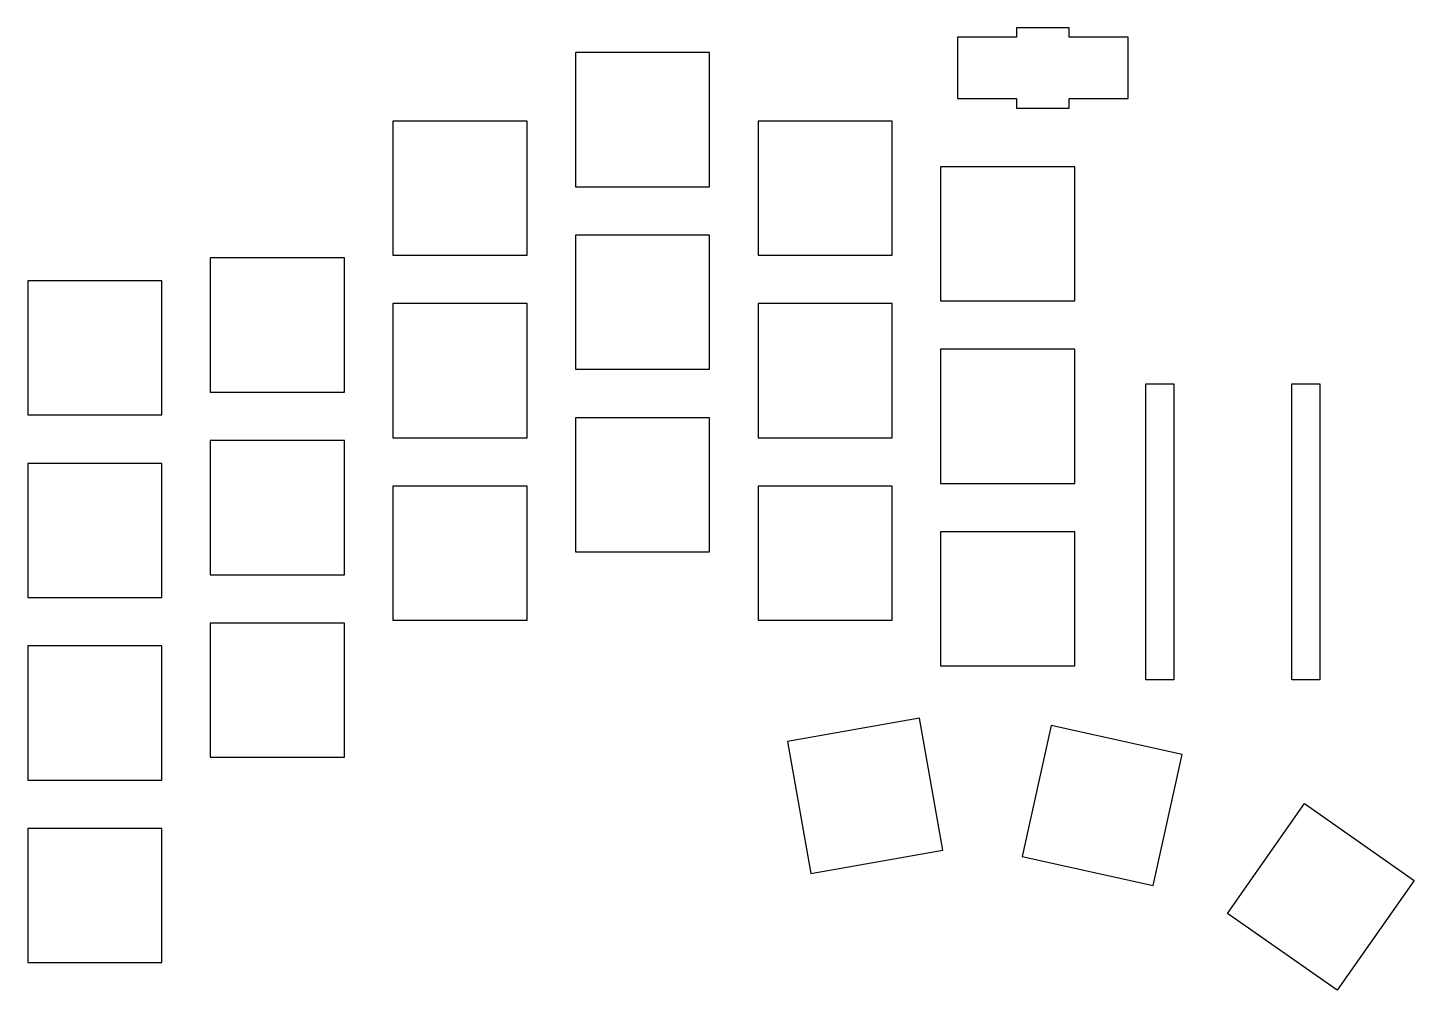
# Model space of a CAD drawing. Extents: x -112 to 33, y -31 to 69.
import ezdxf

# ---------------------------------------------------------------- set-up
doc = ezdxf.new("R2010")
doc.units = 0
doc.layers.add('BLACK', color=7, linetype='CONTINUOUS')

msp = doc.modelspace()

# ---------------------------------------------------------------- linework, layer by layer
at = {"layer": 'BLACK', "linetype": 'CONTINUOUS'}
for p, q in [((-8.59531, 68.1323), (-14.7453, 68.1323)), ((-14.7453, 68.1323), (-14.7453, 61.7323)), ((-8.59531, 69.1323), (-8.59531, 68.1323)), ((-3.09531, 69.1323), (-8.59531, 69.1323)), ((-3.09531, 68.1323), (-3.09531, 69.1323)), ((3.05469, 68.1323), (-3.09531, 68.1323)), ((3.05469, 61.7323), (3.05469, 68.1323)), ((-40.625, 66.5312), (-54.625, 66.5312)), ((-54.625, 66.5312), (-54.625, 52.5312)), ((-40.625, 52.5312), (-40.625, 66.5312)), ((-14.7453, 61.7323), (-8.59531, 61.7323)), ((-8.59531, 61.7323), (-8.59531, 60.7323)), ((-3.09531, 60.7323), (-3.09531, 61.7323)), ((-3.09531, 61.7323), (3.05469, 61.7323)), ((-59.675, 59.3875), (-73.675, 59.3875)), ((-73.675, 59.3875), (-73.675, 45.3875)), ((-59.675, 45.3875), (-59.675, 59.3875)), ((-21.575, 59.3875), (-35.575, 59.3875)), ((-35.575, 59.3875), (-35.575, 45.3875)), ((-21.575, 45.3875), (-21.575, 59.3875)), ((-8.59531, 60.7323), (-3.09531, 60.7323)), ((-2.525, 54.625), (-16.525, 54.625)), ((-16.525, 54.625), (-16.525, 40.625)), ((-2.525, 40.625), (-2.525, 54.625)), ((-54.625, 52.5312), (-40.625, 52.5312)), ((-40.625, 47.4812), (-54.625, 47.4812)), ((-54.625, 47.4812), (-54.625, 33.4812)), ((-40.625, 33.4812), (-40.625, 47.4812)), ((-78.725, 45.1), (-92.725, 45.1)), ((-92.725, 45.1), (-92.725, 31.1)), ((-78.725, 31.1), (-78.725, 45.1)), ((-73.675, 45.3875), (-59.675, 45.3875)), ((-35.575, 45.3875), (-21.575, 45.3875)), ((-97.775, 42.7188), (-111.775, 42.7188)), ((-111.775, 42.7188), (-111.775, 28.7188)), ((-97.775, 28.7188), (-97.775, 42.7188)), ((-16.525, 40.625), (-2.525, 40.625)), ((-59.675, 40.3375), (-73.675, 40.3375)), ((-73.675, 40.3375), (-73.675, 26.3375)), ((-59.675, 26.3375), (-59.675, 40.3375)), ((-21.575, 40.3375), (-35.575, 40.3375)), ((-35.575, 40.3375), (-35.575, 26.3375)), ((-21.575, 26.3375), (-21.575, 40.3375)), ((-2.525, 35.575), (-16.525, 35.575)), ((-16.525, 35.575), (-16.525, 21.575)), ((-2.525, 21.575), (-2.525, 35.575)), ((-54.625, 33.4812), (-40.625, 33.4812)), ((4.88, 1.07), (4.88, 31.95)), ((4.88, 31.95), (7.82, 31.95)), ((7.82, 31.95), (7.82, 1.07)), ((20.12, 1.07), (20.12, 31.95)), ((20.12, 31.95), (23.06, 31.95)), ((23.06, 31.95), (23.06, 1.07)), ((-92.725, 31.1), (-78.725, 31.1)), ((-111.775, 28.7188), (-97.775, 28.7188)), ((-40.625, 28.4312), (-54.625, 28.4312)), ((-54.625, 28.4312), (-54.625, 14.4312)), ((-40.625, 14.4312), (-40.625, 28.4312)), ((-78.725, 26.05), (-92.725, 26.05)), ((-92.725, 26.05), (-92.725, 12.05)), ((-78.725, 12.05), (-78.725, 26.05)), ((-73.675, 26.3375), (-59.675, 26.3375)), ((-35.575, 26.3375), (-21.575, 26.3375)), ((-97.775, 23.6687), (-111.775, 23.6687)), ((-111.775, 23.6687), (-111.775, 9.66875)), ((-97.775, 9.66875), (-97.775, 23.6687)), ((-59.675, 21.2875), (-73.675, 21.2875)), ((-73.675, 21.2875), (-73.675, 7.2875)), ((-59.675, 7.2875), (-59.675, 21.2875)), ((-21.575, 21.2875), (-35.575, 21.2875)), ((-35.575, 21.2875), (-35.575, 7.2875)), ((-21.575, 7.2875), (-21.575, 21.2875)), ((-16.525, 21.575), (-2.525, 21.575)), ((-2.525, 16.525), (-16.525, 16.525)), ((-16.525, 16.525), (-16.525, 2.525)), ((-2.525, 2.525), (-2.525, 16.525)), ((-54.625, 14.4312), (-40.625, 14.4312)), ((-92.725, 12.05), (-78.725, 12.05)), ((-111.775, 9.66875), (-97.775, 9.66875)), ((-73.675, 7.2875), (-59.675, 7.2875)), ((-35.575, 7.2875), (-21.575, 7.2875)), ((-78.725, 7), (-92.725, 7)), ((-92.725, 7), (-92.725, -7)), ((-78.725, -7), (-78.725, 7)), ((-97.775, 4.61875), (-111.775, 4.61875)), ((-111.775, 4.61875), (-111.775, -9.38125)), ((-97.775, -9.38125), (-97.775, 4.61875)), ((-16.525, 2.525), (-2.525, 2.525)), ((7.82, 1.07), (4.88, 1.07)), ((23.06, 1.07), (20.12, 1.07)), ((-18.7169, -2.9251), (-32.5042, -5.35618)), ((-16.2859, -16.7124), (-18.7169, -2.9251)), ((-4.99414, -3.6892), (-8.02429, -17.3573)), ((8.67401, -6.71936), (-4.99414, -3.6892)), ((-32.5042, -5.35618), (-30.0732, -19.1435)), ((-92.725, -7), (-78.725, -7)), ((5.64385, -20.3875), (8.67401, -6.71936)), ((-111.775, -9.38125), (-97.775, -9.38125)), ((13.4039, -23.2945), (21.434, -11.8263)), ((21.434, -11.8263), (32.9021, -19.8564)), ((-97.775, -14.4313), (-111.775, -14.4313)), ((-111.775, -14.4313), (-111.775, -28.4313)), ((-97.775, -28.4313), (-97.775, -14.4313)), ((-30.0732, -19.1435), (-16.2859, -16.7124)), ((-8.02429, -17.3573), (5.64385, -20.3875)), ((32.9021, -19.8564), (24.8721, -31.3245)), ((24.8721, -31.3245), (13.4039, -23.2945)), ((-111.775, -28.4313), (-97.775, -28.4313))]:
    msp.add_line(p, q, dxfattribs=at)

doc.saveas('drawing.dxf')
